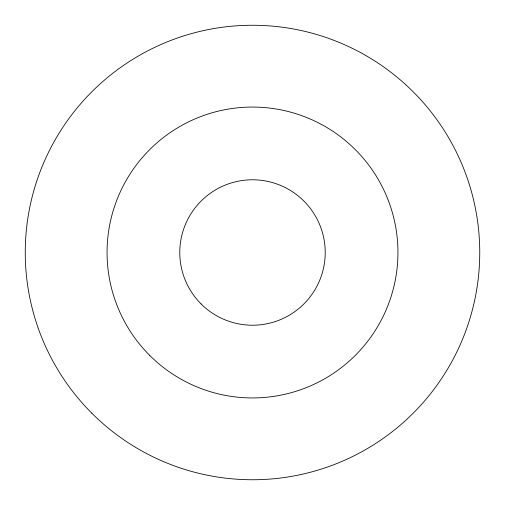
<?xml version="1.0" encoding="UTF-8"?>
<svg xmlns="http://www.w3.org/2000/svg" width="505" height="505" viewBox="0 0 505 505"><rect width="100%" height="100%" fill="white"/><g stroke="black" fill="none" stroke-linecap="round" stroke-linejoin="round"><path stroke-width="0.76" d="M91.809 413.191A227.25 227.25 0 0 0 472.005 311.314A227.25 227.25 0 0 0 193.686 32.995A227.25 227.25 0 0 0 91.809 413.191M149.657 355.343A145.44 145.44 0 0 0 392.985 290.141A145.44 145.44 0 0 0 214.859 112.015A145.44 145.44 0 0 0 149.657 355.343M201.078 303.922A72.72 72.72 0 0 0 322.739 271.324A72.72 72.72 0 0 0 233.676 182.261A72.72 72.72 0 0 0 201.078 303.922"/></g></svg>
